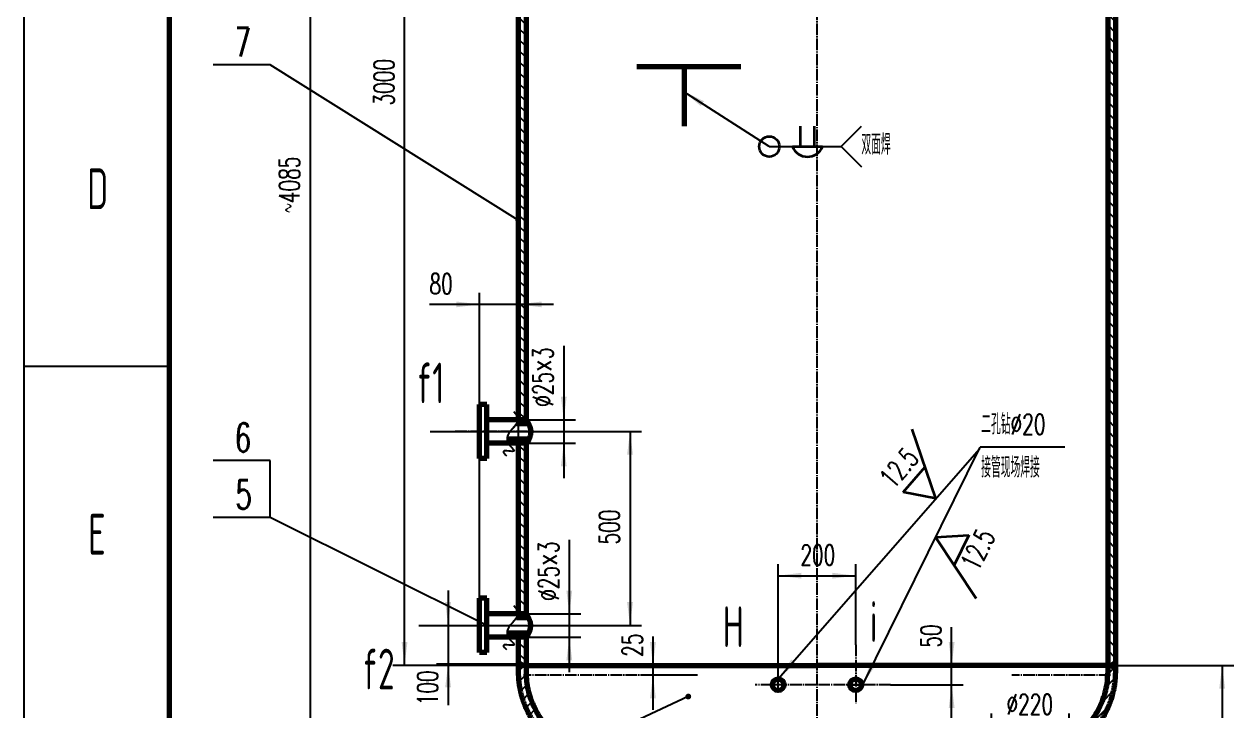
# Model space of a CAD drawing. Header units: millimetres. Extents: x -3150 to 3150, y -4455 to 4455.
# Drawn here: x -3150 to -31, y 2 to 1772 of the extents above; entities that cross this region are included whole.
import ezdxf

# ---------------------------------------------------------------- set-up
doc = ezdxf.new("R2010")
doc.units = ezdxf.units.MM
doc.linetypes.add('EB_DASH', pattern=[6, 3, -3])
doc.linetypes.add('EB_DASHDOT', pattern=[39, 30, -3, 3, -3])
doc.layers.add('CAXA0', color=7, linetype='Continuous', lineweight=70)
doc.styles.add('UserTxtStyle1', font='isocp.shx', dxfattribs={"width": 0.667, "bigfont": 'gbcbig.shx'})
doc.styles.add('UserTxtStyle8', font='txt', dxfattribs={"width": 0.667, "bigfont": 'gbcbig.shx'})
doc.styles.add('机械', font='txt', dxfattribs={"width": 0.667, "bigfont": 'gbcbig.shx'})
doc.styles.add('标准', font='', dxfattribs={"width": 0.667})
doc.styles.get('标准').set_extended_font_data('FangSong_GB2312')
doc.dimstyles.new('标准', dxfattribs={"dimscale": 15, "dimtxt": 3.5, "dimasz": 4, "dimexe": 2, "dimexo": 0, "dimtad": 1, "dimdsep": 46, "dimtxsty": '标准', "dimcen": 0, "dimdle": 6, "dimaunit": 1, "dimazin": 2, "dimtfac": 1, "dimtdec": 3, "dimtmove": 0, "dimatfit": 3, "dimfxl": 0, "dimtolj": 1, "dimtzin": 0, "dimarcsym": 0})

# ---------------------------------------------------------------- blocks, each defined once
blk = doc.blocks.new('*CAXBLOCK01')
at = {"layer": 'CAXA0', "linetype": 'Continuous', "lineweight": 25}
for points in [[(-1758.8, 752.3), (-1766.3, 812.3), (-1751.3, 812.3)], [(-1758.8, 692.3), (-1766.3, 632.3), (-1751.3, 632.3)]]:
    blk.add_hatch(color=0, dxfattribs=at).paths.add_polyline_path(points, flags=0)
at = {"layer": 'CAXA0', "color": 0, "linetype": 'Continuous', "lineweight": 25}
for p, q in [((-1758.8, 942.8), (-1758.8, 602.3)), ((-1957.4, 752.3), (-1728.8, 752.3)), ((-1957.4, 692.3), (-1728.8, 692.3))]:
    blk.add_line(p, q, dxfattribs=at)
at = {"layer": 'CAXA0', "color": 0, "linetype": 'Continuous', "lineweight": 25, "insert": (-1838.6, 785.7), "char_height": 52.5, "attachment_point": 1, "rotation": 90, "style": '机械'}
blk.add_mtext('{%%C}25×3', dxfattribs=at)
blk = doc.blocks.new('CAXBLOCK1', base_point=(3000, -4305))
at = {"layer": 'CAXA0', "color": 0, "linetype": 'Continuous', "lineweight": 25}
for p, q in [((-3150, -4455), (-3150, 4455)), ((-3150, 891), (-2775, 891))]:
    blk.add_line(p, q, dxfattribs=at)
at = {"layer": 'CAXA0', "color": 0, "linetype": 'Continuous', "lineweight": 70}
blk.add_line((-2775, -4305), (-2775, 4305), dxfattribs=at)
at = {"layer": 'CAXA0', "color": 0, "linetype": 'Continuous', "lineweight": 25, "char_height": 105, "attachment_point": 1, "style": 'UserTxtStyle1'}
for s, insert in [('D', (-2987.5, 1400.7)), ('E', (-2985, 509.7))]:
    blk.add_mtext(s, dxfattribs=dict(at, insert=insert))
blk = doc.blocks.new('*CAXBLOCK34')
at = {"layer": 'CAXA0', "linetype": 'Continuous', "lineweight": 25}
for points in [[(-2169.3, 3119.4), (-2161.8, 3059.4), (-2176.8, 3059.4)], [(-2169.3, 119.4), (-2161.8, 179.4), (-2176.8, 179.4)]]:
    blk.add_hatch(color=0, dxfattribs=at).paths.add_polyline_path(points, flags=0)
at = {"layer": 'CAXA0', "color": 0, "linetype": 'Continuous', "lineweight": 25}
for p, q in [((-1106, 3119.4), (-2199.3, 3119.4)), ((-2169.3, 119.4), (-2169.3, 3119.4)), ((-1106, 119.4), (-2199.3, 119.4))]:
    blk.add_line(p, q, dxfattribs=at)
at = {"layer": 'CAXA0', "color": 0, "linetype": 'Continuous', "lineweight": 25, "insert": (-2248.7, 1562.7), "char_height": 52.5, "attachment_point": 1, "rotation": 90, "style": '机械'}
blk.add_mtext('3000', dxfattribs=at)
blk = doc.blocks.new('CAXBLOCK21', base_point=(-1960.1, -44.6))
at = {"layer": 'CAXA0', "color": 0, "linetype": 'Continuous', "lineweight": 25}
for p, q in [((-1876, 103.9), (-1866.6, 113.3)), ((-1874.8, 76.8), (-1856, 95.7)), ((-356.1, 96.4), (-341.5, 111)), ((-1870.7, 52.6), (-1853.7, 69.6)), ((-359.3, 65), (-336.4, 87.9)), ((-1864.5, 30.6), (-1848.5, 46.5)), ((-371, 24.9), (-340.8, 55.1)), ((-1856.5, 10.2), (-1841.3, 25.5)), ((-1847.2, -8.7), (-1832.4, 6.1)), ((-421.3, -53.6), (-354, 13.7)), ((-1836.7, -26.5), (-1822.2, -12)), ((-1825.1, -43.2), (-1810.8, -28.9)), ((-1812.6, -59), (-1798.4, -44.8)), ((-1799.2, -73.9), (-1785.1, -59.8)), ((-1785.2, -88.1), (-1771, -74)), ((-1770.4, -101.6), (-1756.3, -87.5)), ((-533.8, -166.1), (-450, -82.3)), ((-436.5, -97.1), (-407.1, -67.7)), ((-1755, -114.6), (-1740.8, -100.3)), ((-1739.1, -126.9), (-1724.8, -112.5)), ((-1722.5, -138.6), (-1708.1, -124.2)), ((-1705.5, -149.8), (-1690.9, -135.3)), ((-1687.9, -160.5), (-1673.3, -145.9)), ((-591.3, -195.4), (-546, -150)), ((-1669.9, -170.8), (-1655.1, -156)), ((-1651.4, -180.6), (-1636.5, -165.7)), ((-1632.4, -189.9), (-1617.4, -174.9)), ((-1606, -191.8), (-1597.9, -183.7)), ((-640.3, -216), (-606, -181.8)), ((-606, -181.8), (-603, -178.7)), ((-1613, -198.8), (-1606, -191.8)), ((-1593.3, -207.3), (-1578, -192.1)), ((-1573.1, -215.5), (-1557.7, -200)), ((-1552.6, -223.2), (-1536.9, -207.5)), ((-1531.6, -230.5), (-1515.7, -214.6)), ((-725.4, -244.6), (-695, -214.2)), ((-684.3, -231.8), (-651.4, -198.8)), ((-1510.2, -237.5), (-1494.2, -221.4)), ((-1488.5, -244), (-1472.3, -227.8)), ((-1466.4, -250.2), (-1450, -233.8)), ((-1443.9, -256), (-1427.3, -239.4)), ((-1421.1, -261.4), (-1404.3, -244.6)), ((-1397.8, -266.5), (-1380.8, -249.5)), ((-836.6, -270.9), (-811, -245.3)), ((-801.1, -263.7), (-774.2, -236.8)), ((-764.1, -255), (-735.9, -226.7)), ((-1374.2, -271.2), (-1357.1, -254)), ((-1350.3, -275.5), (-1332.8, -258)), ((-1325.9, -279.4), (-1308.2, -261.7)), ((-1301.1, -282.9), (-1283.2, -264.9)), ((-1275.9, -286), (-1257.8, -267.8)), ((-1250.3, -288.7), (-1232, -270.3)), ((-1224.4, -291), (-1205.6, -272.3)), ((-1197.9, -292.8), (-1178.9, -273.8)), ((-1171, -294.2), (-1151.7, -274.8)), ((-1072.4, -280.4), (-1067, -275)), ((-1058.5, -294.8), (-1037.7, -274)), ((-1029, -293.6), (-1007.7, -272.4)), ((-998.9, -291.8), (-977.1, -270)), ((-968.1, -289.3), (-945.8, -266.9)), ((-936.6, -286), (-913.6, -263)), ((-904.2, -281.9), (-880.5, -258.2)), ((-870.9, -277), (-846.3, -252.3))]:
    blk.add_line(p, q, dxfattribs=at)
blk = doc.blocks.new('*CAXBLOCK2425')
at = {"layer": 'CAXA0', "linetype": 'Continuous', "lineweight": 25}
for points in [[(-61.2, 119.4), (-68.7, 59.4), (-53.7, 59.4)], [(-61.2, -298.7), (-68.7, -238.7), (-53.7, -238.7)]]:
    blk.add_hatch(color=0, dxfattribs=at).paths.add_polyline_path(points, flags=0)
at = {"layer": 'CAXA0', "color": 0, "linetype": 'Continuous', "lineweight": 25}
for p, q in [((-1106, 119.4), (-31.2, 119.4)), ((-61.2, 119.4), (-61.2, -298.7)), ((-800.8, -298.7), (-31.2, -298.7))]:
    blk.add_line(p, q, dxfattribs=at)
at = {"layer": 'CAXA0', "color": 0, "linetype": 'Continuous', "lineweight": 25, "insert": (-140.6, -131.2), "char_height": 52.5, "attachment_point": 1, "rotation": 90, "style": '机械'}
blk.add_mtext('405', dxfattribs=at)
blk = doc.blocks.new('*CAXBLOCK2526')
at = {"layer": 'CAXA0', "linetype": 'Continuous', "lineweight": 25}
for points in [[(-2413, 3419.4), (-2420.5, 3359.4), (-2405.5, 3359.4)], [(-2413, -695.3), (-2420.5, -635.3), (-2405.5, -635.3)]]:
    blk.add_hatch(color=0, dxfattribs=at).paths.add_polyline_path(points, flags=0)
at = {"layer": 'CAXA0', "color": 0, "linetype": 'Continuous', "lineweight": 25}
for p, q in [((-1106, 3419.4), (-2443, 3419.4)), ((-2413, 3419.4), (-2413, -695.3)), ((-1706, -695.3), (-2443, -695.3))]:
    blk.add_line(p, q, dxfattribs=at)
at = {"layer": 'CAXA0', "color": 0, "linetype": 'Continuous', "lineweight": 25, "insert": (-2492.3, 1285.7), "char_height": 52.5, "attachment_point": 1, "rotation": 90, "style": '机械'}
blk.add_mtext('～4085', dxfattribs=at)
blk = doc.blocks.new('CAXBLOCK35', base_point=(-1228.9, 1456.8))
at = {"layer": 'CAXA0', "linetype": 'Continuous', "lineweight": 25}
blk.add_hatch(color=0, dxfattribs=at).paths.add_polyline_path([(-1451.9, 1600.1), (-1397.4, 1573.9), (-1405.5, 1561.3)], flags=0)
at = {"layer": 'CAXA0', "color": 0, "linetype": 'Continuous', "lineweight": 25}
for p, q in [((-1228.9, 1456.8), (-1451.9, 1600.1)), ((-1043.9, 1456.8), (-991.4, 1509.3)), ((-1228.9, 1456.8), (-1043.9, 1456.8)), ((-1043.9, 1456.8), (-991.4, 1404.3))]:
    blk.add_line(p, q, dxfattribs=at)
at = {"layer": 'CAXA0', "color": 0, "linetype": 'Continuous', "lineweight": 35}
for p, q in [((-1148.8, 1456.8), (-1148.8, 1509.3)), ((-1112.1, 1456.8), (-1112.1, 1509.3)), ((-1169.4, 1456.8), (-1091.5, 1456.8))]:
    blk.add_line(p, q, dxfattribs=at)
blk.add_circle((-1228.9, 1456.8), 26.2, dxfattribs=at)
blk.add_arc((-1130.5, 1472.5), 42, 202.0243, 337.9757, dxfattribs=at)
at = {"layer": 'CAXA0', "color": 0, "linetype": 'Continuous', "lineweight": 25, "insert": (-991.4, 1488.7), "char_height": 52.5, "attachment_point": 1, "style": '机械'}
blk.add_mtext('双面焊', dxfattribs=at)
blk = doc.blocks.new('CAXBLOCK84', base_point=(-2663, -463.9))
at = {"layer": 'CAXA0', "linetype": 'Continuous', "lineweight": 25}
blk.add_hatch(color=0, dxfattribs=at).paths.add_polyline_path([(-1430.3, 39), (-1430.4, 40.2), (-1430.7, 41.3), (-1431.1, 42.4), (-1431.7, 43.4), (-1432.5, 44.3), (-1433.4, 45.1), (-1434.4, 45.7), (-1435.5, 46.1), (-1436.6, 46.4), (-1437.8, 46.5), (-1439, 46.4), (-1440.1, 46.1), (-1441.2, 45.7), (-1442.2, 45.1), (-1443.1, 44.3), (-1443.9, 43.4), (-1444.5, 42.4), (-1444.9, 41.3), (-1445.2, 40.2), (-1445.3, 39), (-1445.2, 37.8), (-1444.9, 36.7), (-1444.5, 35.6), (-1443.9, 34.6), (-1443.1, 33.7), (-1442.2, 32.9), (-1441.2, 32.3), (-1440.1, 31.9), (-1439, 31.6), (-1437.8, 31.5), (-1436.6, 31.6), (-1435.5, 31.9), (-1434.4, 32.3), (-1433.4, 32.9), (-1432.5, 33.7), (-1431.7, 34.6), (-1431.1, 35.6), (-1430.7, 36.7), (-1430.4, 37.8)], flags=0)
at = {"layer": 'CAXA0', "color": 0, "linetype": 'Continuous', "lineweight": 25}
for p, q in [((-1437.8, 39), (-2516, -463.9)), ((-2516, -463.9), (-2663, -463.9))]:
    blk.add_line(p, q, dxfattribs=at)
at = {"layer": 'CAXA0', "color": 0, "linetype": 'Continuous', "lineweight": 25, "insert": (-2607, -368.4), "char_height": 73.5, "attachment_point": 1, "style": 'UserTxtStyle8'}
blk.add_mtext('4', dxfattribs=at)
blk = doc.blocks.new('CAXBLOCK83', base_point=(-1437.8, 39))
at = {"layer": 'CAXA0', "color": 0, "linetype": 'ByBlock', "lineweight": -2}
blk.add_blockref('CAXBLOCK84', (-2663, -463.9), dxfattribs=at)
blk = doc.blocks.new('*CAXBLOCK9192')
at = {"layer": 'CAXA0', "linetype": 'Continuous', "lineweight": 25}
for points in [[(-2057, 222.3), (-2064.5, 282.3), (-2049.5, 282.3)], [(-2057, 122.3), (-2064.5, 62.3), (-2049.5, 62.3)]]:
    blk.add_hatch(color=0, dxfattribs=at).paths.add_polyline_path(points, flags=0)
at = {"layer": 'CAXA0', "color": 0, "linetype": 'Continuous', "lineweight": 25}
for p, q in [((-2057, 312.3), (-2057, 16.4)), ((-2132.8, 222.3), (-2027, 222.3)), ((-1877.1, 122.3), (-2087, 122.3))]:
    blk.add_line(p, q, dxfattribs=at)
at = {"layer": 'CAXA0', "color": 0, "linetype": 'Continuous', "lineweight": 25, "insert": (-2136.3, 16.4), "char_height": 52.5, "attachment_point": 1, "rotation": 90, "style": '机械'}
blk.add_mtext('100', dxfattribs=at)
blk = doc.blocks.new('*CAXBLOCK9293')
at = {"layer": 'CAXA0', "linetype": 'Continuous', "lineweight": 25}
for points in [[(-1744.5, 252.2), (-1752, 312.2), (-1737, 312.2)], [(-1744.5, 192.2), (-1752, 132.2), (-1737, 132.2)]]:
    blk.add_hatch(color=0, dxfattribs=at).paths.add_polyline_path(points, flags=0)
at = {"layer": 'CAXA0', "color": 0, "linetype": 'Continuous', "lineweight": 25}
for p, q in [((-1744.5, 442.6), (-1744.5, 102.2)), ((-1943.2, 252.2), (-1714.5, 252.2)), ((-1943.2, 192.2), (-1714.5, 192.2))]:
    blk.add_line(p, q, dxfattribs=at)
at = {"layer": 'CAXA0', "color": 0, "linetype": 'Continuous', "lineweight": 25, "insert": (-1824.3, 285.5), "char_height": 52.5, "attachment_point": 1, "rotation": 90, "style": '机械'}
blk.add_mtext('{%%C}25×3', dxfattribs=at)
blk = doc.blocks.new('*CAXBLOCK9394')
at = {"layer": 'CAXA0', "linetype": 'Continuous', "lineweight": 25}
for points in [[(-1588, 722.3), (-1595.5, 662.3), (-1580.5, 662.3)], [(-1588, 222.3), (-1595.5, 282.3), (-1580.5, 282.3)]]:
    blk.add_hatch(color=0, dxfattribs=at).paths.add_polyline_path(points, flags=0)
at = {"layer": 'CAXA0', "color": 0, "linetype": 'Continuous', "lineweight": 25}
for p, q in [((-2103.6, 722.3), (-1558, 722.3)), ((-1588, 722.3), (-1588, 222.3)), ((-2132.8, 222.3), (-1558, 222.3))]:
    blk.add_line(p, q, dxfattribs=at)
at = {"layer": 'CAXA0', "color": 0, "linetype": 'Continuous', "lineweight": 25, "insert": (-1667.4, 430.8), "char_height": 52.5, "attachment_point": 1, "rotation": 90, "style": '机械'}
blk.add_mtext('500', dxfattribs=at)
blk = doc.blocks.new('CAXBLOCK105', base_point=(-2663, 1667.2))
at = {"layer": 'CAXA0', "linetype": 'Continuous', "lineweight": 25}
blk.add_hatch(color=0, dxfattribs=at).paths.add_polyline_path([(-1868.7, 1267.2), (-1868.8, 1268.4), (-1869.1, 1269.5), (-1869.5, 1270.6), (-1870.1, 1271.6), (-1870.9, 1272.5), (-1871.8, 1273.3), (-1872.8, 1273.9), (-1873.9, 1274.3), (-1875, 1274.6), (-1876.2, 1274.7), (-1877.4, 1274.6), (-1878.5, 1274.3), (-1879.6, 1273.9), (-1880.6, 1273.3), (-1881.5, 1272.5), (-1882.3, 1271.6), (-1882.9, 1270.6), (-1883.3, 1269.5), (-1883.6, 1268.4), (-1883.7, 1267.2), (-1883.6, 1266), (-1883.3, 1264.9), (-1882.9, 1263.8), (-1882.3, 1262.8), (-1881.5, 1261.9), (-1880.6, 1261.1), (-1879.6, 1260.5), (-1878.5, 1260.1), (-1877.4, 1259.8), (-1876.2, 1259.7), (-1875, 1259.8), (-1873.9, 1260.1), (-1872.8, 1260.5), (-1871.8, 1261.1), (-1870.9, 1261.9), (-1870.1, 1262.8), (-1869.5, 1263.8), (-1869.1, 1264.9), (-1868.8, 1266)], flags=0)
at = {"layer": 'CAXA0', "color": 0, "linetype": 'Continuous', "lineweight": 25}
for p, q in [((-2516, 1667.2), (-2663, 1667.2)), ((-1876.2, 1267.2), (-2516, 1667.2))]:
    blk.add_line(p, q, dxfattribs=at)
at = {"layer": 'CAXA0', "color": 0, "linetype": 'Continuous', "lineweight": 25, "insert": (-2607, 1762.8), "char_height": 73.5, "attachment_point": 1, "style": 'UserTxtStyle8'}
blk.add_mtext('7', dxfattribs=at)
blk = doc.blocks.new('CAXBLOCK104', base_point=(-1876.2, 1267.2))
at = {"layer": 'CAXA0', "color": 0, "linetype": 'ByBlock', "lineweight": -2}
blk.add_blockref('CAXBLOCK105', (-2663, 1667.2), dxfattribs=at)
blk = doc.blocks.new('CAXBLOCK107', base_point=(-2663, 500.9))
at = {"layer": 'CAXA0', "linetype": 'Continuous', "lineweight": 25}
blk.add_hatch(color=0, dxfattribs=at).paths.add_polyline_path([(-1949.9, 222.3), (-1950, 223.5), (-1950.3, 224.6), (-1950.7, 225.7), (-1951.3, 226.7), (-1952.1, 227.6), (-1953, 228.4), (-1954, 229), (-1955.1, 229.4), (-1956.2, 229.7), (-1957.4, 229.8), (-1958.6, 229.7), (-1959.7, 229.4), (-1960.8, 229), (-1961.8, 228.4), (-1962.7, 227.6), (-1963.5, 226.7), (-1964.1, 225.7), (-1964.6, 224.6), (-1964.8, 223.5), (-1964.9, 222.3), (-1964.8, 221.1), (-1964.6, 220), (-1964.1, 218.9), (-1963.5, 217.9), (-1962.7, 217), (-1961.8, 216.2), (-1960.8, 215.6), (-1959.7, 215.2), (-1958.6, 214.9), (-1957.4, 214.8), (-1956.2, 214.9), (-1955.1, 215.2), (-1954, 215.6), (-1953, 216.2), (-1952.1, 217), (-1951.3, 217.9), (-1950.7, 218.9), (-1950.3, 220), (-1950, 221.1)], flags=0)
at = {"layer": 'CAXA0', "color": 0, "linetype": 'Continuous', "lineweight": 25}
for p, q in [((-2516, 500.9), (-2663, 500.9)), ((-1957.4, 222.3), (-2516, 500.9))]:
    blk.add_line(p, q, dxfattribs=at)
at = {"layer": 'CAXA0', "color": 0, "linetype": 'Continuous', "lineweight": 25, "insert": (-2605.2, 596.5), "char_height": 73.5, "attachment_point": 1, "style": 'UserTxtStyle8'}
blk.add_mtext('5', dxfattribs=at)
blk = doc.blocks.new('CAXBLOCK108', base_point=(-2663, 647.9))
at = {"layer": 'CAXA0', "color": 0, "linetype": 'Continuous', "lineweight": 25}
for p, q in [((-2516, 647.9), (-2663, 647.9)), ((-2516, 500.9), (-2516, 647.9))]:
    blk.add_line(p, q, dxfattribs=at)
at = {"layer": 'CAXA0', "color": 0, "linetype": 'Continuous', "lineweight": 25, "insert": (-2607, 743.5), "char_height": 73.5, "attachment_point": 1, "style": 'UserTxtStyle8'}
blk.add_mtext('6', dxfattribs=at)
blk = doc.blocks.new('CAXBLOCK106', base_point=(-1957.4, 222.3))
at = {"layer": 'CAXA0', "color": 0, "linetype": 'Continuous', "lineweight": 70}
for name, p in [('CAXBLOCK108', (-2663, 647.9)), ('CAXBLOCK107', (-2663, 500.9))]:
    blk.add_blockref(name, p, dxfattribs=at)
blk = doc.blocks.new('CAXBLOCK232', base_point=(-1869.6, 767.2))
at = {"layer": 'CAXA0', "color": 0, "linetype": 'Continuous', "lineweight": 25}
for p, q in [((-1856, 3100.6), (-1874.9, 3119.4)), ((-1856, 3072.3), (-1876, 3092.3)), ((-1856, 3044), (-1876, 3064)), ((-1856, 3015.7), (-1876, 3035.7)), ((-1856, 2987.4), (-1876, 3007.4)), ((-1856, 2959.1), (-1876, 2979.1)), ((-1856, 2930.9), (-1876, 2950.9)), ((-1856, 2902.6), (-1876, 2922.6)), ((-1856, 2874.3), (-1876, 2894.3)), ((-1856, 2846), (-1876, 2866)), ((-1856, 2817.7), (-1876, 2837.7)), ((-1856, 2789.4), (-1876, 2809.4)), ((-1856, 2761.1), (-1876, 2781.1)), ((-1856, 2732.9), (-1876, 2752.9)), ((-1856, 2704.6), (-1876, 2724.6)), ((-1856, 2676.3), (-1876, 2696.3)), ((-1856, 2648), (-1876, 2668)), ((-1856, 2619.7), (-1876, 2639.7)), ((-1856, 2591.4), (-1876, 2611.4)), ((-1856, 2563.2), (-1876, 2583.2)), ((-1856, 2534.9), (-1876, 2554.9)), ((-1856, 2506.6), (-1876, 2526.6)), ((-1856, 2478.3), (-1876, 2498.3)), ((-1856, 2450), (-1876, 2470)), ((-1856, 2421.7), (-1876, 2441.7)), ((-1856, 2393.4), (-1876, 2413.4)), ((-1856, 2365.2), (-1876, 2385.2)), ((-1856, 2336.9), (-1876, 2356.9)), ((-1856, 2308.6), (-1876, 2328.6)), ((-1856, 2280.3), (-1876, 2300.3)), ((-1856, 2252), (-1876, 2272)), ((-1856, 2223.7), (-1876, 2243.7)), ((-1856, 2195.5), (-1876, 2215.5)), ((-1856, 2167.2), (-1876, 2187.2)), ((-1856, 2138.9), (-1876, 2158.9)), ((-1856, 2110.6), (-1876, 2130.6)), ((-1856, 2082.3), (-1876, 2102.3)), ((-1856, 2054), (-1876, 2074)), ((-1856, 2025.8), (-1876, 2045.8)), ((-1856, 1997.5), (-1876, 2017.5)), ((-1856, 1969.2), (-1876, 1989.2)), ((-1856, 1940.9), (-1876, 1960.9)), ((-1856, 1912.6), (-1876, 1932.6)), ((-1856, 1884.3), (-1876, 1904.3)), ((-1856, 1856), (-1876, 1876)), ((-1856, 1827.8), (-1876, 1847.8)), ((-1856, 1799.5), (-1876, 1819.5)), ((-1856, 1771.2), (-1876, 1791.2)), ((-1856, 1742.9), (-1876, 1762.9)), ((-1856, 1714.6), (-1876, 1734.6)), ((-1856, 1686.3), (-1876, 1706.3)), ((-1856, 1658.1), (-1876, 1678.1)), ((-1856, 1629.8), (-1876, 1649.8)), ((-1856, 1601.5), (-1876, 1621.5)), ((-1856, 1573.2), (-1876, 1593.2)), ((-1856, 1544.9), (-1876, 1564.9)), ((-1856, 1516.6), (-1876, 1536.6)), ((-1856, 1488.4), (-1876, 1508.4)), ((-1856, 1460.1), (-1876, 1480.1)), ((-1856, 1431.8), (-1876, 1451.8)), ((-1856, 1403.5), (-1876, 1423.5)), ((-1856, 1375.2), (-1876, 1395.2)), ((-1856, 1346.9), (-1876, 1366.9)), ((-1856, 1318.6), (-1876, 1338.6)), ((-1856, 1290.4), (-1876, 1310.4)), ((-1856, 1262.1), (-1876, 1282.1)), ((-1856, 1233.8), (-1876, 1253.8)), ((-1856, 1205.5), (-1876, 1225.5)), ((-1856, 1177.2), (-1876, 1197.2)), ((-1856, 1148.9), (-1876, 1168.9)), ((-1856, 1120.7), (-1876, 1140.7)), ((-1856, 1092.4), (-1876, 1112.4)), ((-1856, 1064.1), (-1876, 1084.1)), ((-1856, 1035.8), (-1876, 1055.8)), ((-1856, 1007.5), (-1876, 1027.5)), ((-1856, 979.2), (-1876, 999.2)), ((-1856, 951), (-1876, 971)), ((-1856, 922.7), (-1876, 942.7)), ((-1856, 894.4), (-1876, 914.4)), ((-1856, 866.1), (-1876, 886.1)), ((-1856, 837.8), (-1876, 857.8)), ((-1856, 809.5), (-1876, 829.5)), ((-1856, 781.2), (-1876, 801.2)), ((-1856, 753), (-1876, 773))]:
    blk.add_line(p, q, dxfattribs=at)
blk = doc.blocks.new('CAXBLOCK233', base_point=(-1864.9, 680.4))
at = {"layer": 'CAXA0', "color": 0, "linetype": 'Continuous', "lineweight": 25}
for p, q in [((-1856, 668.1), (-1876, 688.1)), ((-1856, 639.8), (-1876, 659.8)), ((-1856, 611.5), (-1876, 631.5)), ((-1856, 583.3), (-1876, 603.3)), ((-1856, 555), (-1876, 575)), ((-1856, 526.7), (-1876, 546.7)), ((-1856, 498.4), (-1876, 518.4)), ((-1856, 470.1), (-1876, 490.1)), ((-1856, 441.8), (-1876, 461.8)), ((-1856, 413.5), (-1876, 433.5)), ((-1856, 385.3), (-1876, 405.3)), ((-1856, 357), (-1876, 377)), ((-1856, 328.7), (-1876, 348.7)), ((-1856, 300.4), (-1876, 320.4)), ((-1856, 272.1), (-1876, 292.1)), ((-1864.5, 252.3), (-1876, 263.8))]:
    blk.add_line(p, q, dxfattribs=at)
blk = doc.blocks.new('CAXBLOCK234', base_point=(-247.5, 655.8))
at = {"layer": 'CAXA0', "color": 0, "linetype": 'Continuous', "lineweight": 25}
for p, q in [((-336, 2881.6), (-356, 2901.6)), ((-336, 2909.9), (-341.3, 2915.2)), ((-336, 2853.3), (-356, 2873.3)), ((-336, 2825.1), (-356, 2845.1)), ((-336, 2796.8), (-356, 2816.8)), ((-336, 2768.5), (-356, 2788.5)), ((-336, 2740.2), (-356, 2760.2)), ((-336, 2711.9), (-356, 2731.9)), ((-336, 2683.6), (-356, 2703.6)), ((-336, 2655.4), (-356, 2675.4)), ((-336, 2627.1), (-356, 2647.1)), ((-336, 2598.8), (-356, 2618.8)), ((-336, 2570.5), (-356, 2590.5)), ((-336, 2542.2), (-356, 2562.2)), ((-336, 2513.9), (-356, 2533.9)), ((-336, 2485.7), (-356, 2505.7)), ((-336, 2457.4), (-356, 2477.4)), ((-336, 2429.1), (-356, 2449.1)), ((-336, 2400.8), (-356, 2420.8)), ((-336, 2372.5), (-356, 2392.5)), ((-336, 2344.2), (-356, 2364.2)), ((-336, 2315.9), (-356, 2335.9)), ((-336, 2287.7), (-356, 2307.7)), ((-336, 2259.4), (-356, 2279.4)), ((-336, 2231.1), (-356, 2251.1)), ((-336, 2202.8), (-356, 2222.8)), ((-336, 2174.5), (-356, 2194.5)), ((-336, 2146.2), (-356, 2166.2)), ((-336, 2118), (-356, 2138)), ((-336, 2089.7), (-356, 2109.7)), ((-336, 2061.4), (-356, 2081.4)), ((-336, 2033.1), (-356, 2053.1)), ((-336, 2004.8), (-356, 2024.8)), ((-336, 1976.5), (-356, 1996.5)), ((-336, 1948.3), (-356, 1968.3)), ((-336, 1920), (-356, 1940)), ((-336, 1891.7), (-356, 1911.7)), ((-336, 1863.4), (-356, 1883.4)), ((-336, 1835.1), (-356, 1855.1)), ((-336, 1806.8), (-356, 1826.8)), ((-336, 1778.5), (-356, 1798.5)), ((-336, 1750.3), (-356, 1770.3)), ((-336, 1722), (-356, 1742)), ((-336, 1693.7), (-356, 1713.7)), ((-336, 1665.4), (-356, 1685.4)), ((-336, 1637.1), (-356, 1657.1)), ((-336, 1608.8), (-356, 1628.8)), ((-336, 1580.6), (-356, 1600.6)), ((-336, 1552.3), (-356, 1572.3)), ((-336, 1524), (-356, 1544)), ((-336, 1495.7), (-356, 1515.7)), ((-336, 1467.4), (-356, 1487.4)), ((-336, 1439.1), (-356, 1459.1)), ((-336, 1410.9), (-356, 1430.9)), ((-336, 1382.6), (-356, 1402.6)), ((-336, 1354.3), (-356, 1374.3)), ((-336, 1326), (-356, 1346)), ((-336, 1297.7), (-356, 1317.7)), ((-336, 1269.4), (-356, 1289.4)), ((-336, 1241.1), (-356, 1261.1)), ((-336, 1212.9), (-356, 1232.9)), ((-336, 1184.6), (-356, 1204.6)), ((-336, 1156.3), (-356, 1176.3)), ((-336, 1128), (-356, 1148)), ((-336, 1099.7), (-356, 1119.7)), ((-336, 1071.4), (-356, 1091.4)), ((-336, 1043.2), (-356, 1063.2)), ((-336, 1014.9), (-356, 1034.9)), ((-336, 986.6), (-356, 1006.6)), ((-336, 958.3), (-356, 978.3)), ((-336, 930), (-356, 950)), ((-336, 901.7), (-356, 921.7)), ((-336, 873.4), (-356, 893.4)), ((-336, 845.2), (-356, 865.2)), ((-336, 816.9), (-356, 836.9)), ((-336, 788.6), (-356, 808.6)), ((-336, 760.3), (-356, 780.3)), ((-336, 732), (-356, 752)), ((-336, 703.7), (-356, 723.7)), ((-336, 675.5), (-356, 695.5)), ((-336, 647.2), (-356, 667.2)), ((-336, 618.9), (-356, 638.9)), ((-336, 590.6), (-356, 610.6)), ((-336, 562.3), (-356, 582.3)), ((-336, 534), (-356, 554)), ((-336, 505.8), (-356, 525.8)), ((-336, 477.5), (-356, 497.5)), ((-336, 449.2), (-356, 469.2)), ((-336, 420.9), (-356, 440.9)), ((-336, 392.6), (-356, 412.6)), ((-336, 364.3), (-356, 384.3)), ((-336, 336), (-356, 356)), ((-336, 307.8), (-356, 327.8)), ((-336, 279.5), (-356, 299.5)), ((-336, 251.2), (-356, 271.2)), ((-336, 222.9), (-356, 242.9)), ((-336, 194.6), (-356, 214.6)), ((-336, 166.3), (-356, 186.3)), ((-336, 138.1), (-356, 158.1)), ((-349.5, 123.2), (-356, 129.8))]:
    blk.add_line(p, q, dxfattribs=at)
blk = doc.blocks.new('CAXBLOCK236', base_point=(-1861.9, 152.7))
at = {"layer": 'CAXA0', "color": 0, "linetype": 'Continuous', "lineweight": 25}
for p, q in [((-1856, 187.3), (-1861.1, 192.3)), ((-1856, 159), (-1876, 179)), ((-1856, 130.7), (-1876, 150.7))]:
    blk.add_line(p, q, dxfattribs=at)
blk = doc.blocks.new('*CAXBLOCK237238')
at = {"layer": 'CAXA0', "linetype": 'Continuous', "lineweight": 25}
for points in [[(-1976, 1050), (-2036, 1057.5), (-2036, 1042.5)], [(-1875.6, 1050), (-1815.6, 1057.5), (-1815.6, 1042.5)]]:
    blk.add_hatch(color=0, dxfattribs=at).paths.add_polyline_path(points, flags=0)
at = {"layer": 'CAXA0', "color": 0, "linetype": 'Continuous', "lineweight": 25}
for p, q in [((-1976, 292.3), (-1976, 1080)), ((-1875.6, 260.6), (-1875.6, 1080)), ((-1785.6, 1050), (-2105.1, 1050))]:
    blk.add_line(p, q, dxfattribs=at)
at = {"layer": 'CAXA0', "color": 0, "linetype": 'Continuous', "lineweight": 25, "insert": (-2105.1, 1129.3), "char_height": 52.5, "attachment_point": 1, "style": '机械'}
blk.add_mtext('80', dxfattribs=at)
blk = doc.blocks.new('*CAXBLOCK239240')
at = {"layer": 'CAXA0', "linetype": 'Continuous', "lineweight": 25}
for points in [[(-758.7, 119.4), (-751.2, 179.4), (-766.2, 179.4)], [(-758.7, 69.4), (-751.2, 9.4), (-766.2, 9.4)]]:
    blk.add_hatch(color=0, dxfattribs=at).paths.add_polyline_path(points, flags=0)
at = {"layer": 'CAXA0', "color": 0, "linetype": 'Continuous', "lineweight": 25}
for p, q in [((-758.7, -20.6), (-758.7, 217.7)), ((-1106, 119.4), (-728.7, 119.4)), ((-916.4, 69.4), (-728.7, 69.4))]:
    blk.add_line(p, q, dxfattribs=at)
at = {"layer": 'CAXA0', "color": 0, "linetype": 'Continuous', "lineweight": 25, "insert": (-838, 165), "char_height": 52.5, "attachment_point": 1, "rotation": 90, "style": '机械'}
blk.add_mtext('50', dxfattribs=at)
blk = doc.blocks.new('*CAXBLOCK240241')
at = {"layer": 'CAXA0', "linetype": 'Continuous', "lineweight": 25}
for points in [[(-1206, 350.5), (-1146, 343), (-1146, 358)], [(-1006, 350.5), (-1066, 343), (-1066, 358)]]:
    blk.add_hatch(color=0, dxfattribs=at).paths.add_polyline_path(points, flags=0)
at = {"layer": 'CAXA0', "color": 0, "linetype": 'Continuous', "lineweight": 25}
for p, q in [((-1206, 87.4), (-1206, 380.5)), ((-1006, 172.6), (-1006, 380.5)), ((-1206, 350.5), (-1006, 350.5))]:
    blk.add_line(p, q, dxfattribs=at)
at = {"layer": 'CAXA0', "color": 0, "linetype": 'Continuous', "lineweight": 25, "insert": (-1148.8, 429.9), "char_height": 52.5, "attachment_point": 1, "style": '机械'}
blk.add_mtext('200', dxfattribs=at)
blk = doc.blocks.new('*CAXBLOCK241242')
at = {"layer": 'CAXA0', "linetype": 'Continuous', "lineweight": 25}
blk.add_hatch(color=0, dxfattribs=at).paths.add_polyline_path([(-988, 69.4), (-954.7, 119.9), (-968.2, 126.5)], flags=0)
at = {"layer": 'CAXA0', "color": 0, "linetype": 'Continuous', "lineweight": 25}
for p in [(-988, 69.4), (-466.9, 682.1)]:
    blk.add_line(p, (-685.3, 682.1), dxfattribs=at)
at = {"layer": 'CAXA0', "color": 0, "linetype": 'Continuous', "lineweight": 25, "insert": (-682.4, 767.3), "char_height": 52.5, "attachment_point": 1, "style": '机械'}
blk.add_mtext('二孔钻{%%C}20', dxfattribs=at)
blk = doc.blocks.new('*CAXBLOCK242243')
at = {"layer": 'CAXA0', "linetype": 'Continuous', "lineweight": 25}
blk.add_hatch(color=0, dxfattribs=at).paths.add_polyline_path([(-1206, 84.4), (-1160.9, 124.6), (-1172.2, 134.5)], flags=0)
at = {"layer": 'CAXA0', "color": 0, "linetype": 'Continuous', "lineweight": 25}
blk.add_line((-1206, 84.4), (-687.1, 677.6), dxfattribs=at)
blk = doc.blocks.new('*CAXBLOCK261262')
at = {"layer": 'CAXA0', "linetype": 'Continuous', "lineweight": 25}
for points in [[(-656, -34.6), (-596, -27.1), (-596, -42.1)], [(-456, -34.6), (-516, -27.1), (-516, -42.1)]]:
    blk.add_hatch(color=0, dxfattribs=at).paths.add_polyline_path(points, flags=0)
at = {"layer": 'CAXA0', "color": 0, "linetype": 'Continuous', "lineweight": 25}
for p, q in [((-656, -238.8), (-656, -4.6)), ((-456, -149.5), (-456, -4.6)), ((-456, -34.6), (-656, -34.6))]:
    blk.add_line(p, q, dxfattribs=at)
at = {"layer": 'CAXA0', "color": 0, "linetype": 'Continuous', "lineweight": 25, "insert": (-617.4, 45.2), "char_height": 52.5, "attachment_point": 1, "style": '机械'}
blk.add_mtext('{%%C}220', dxfattribs=at)
blk = doc.blocks.new('CAXBLOCK262', base_point=(-799.3, 549.3))
at = {"layer": 'CAXA0', "color": 0, "linetype": 'Continuous', "lineweight": 35}
for p, q in [((-799.3, 549.3), (-860.4, 728.6)), ((-883.8, 566), (-827.1, 630.8)), ((-799.3, 549.3), (-883.8, 566))]:
    blk.add_line(p, q, dxfattribs=at)
at = {"layer": 'CAXA0', "color": 0, "linetype": 'Continuous', "lineweight": 25, "insert": (-948.7, 606), "char_height": 52.5, "attachment_point": 1, "rotation": 48.8215, "style": '机械'}
blk.add_mtext('12.5', dxfattribs=at)
blk = doc.blocks.new('CAXBLOCK265', base_point=(-800.2, 449.5))
at = {"layer": 'CAXA0', "color": 0, "linetype": 'Continuous', "lineweight": 35}
for p, q in [((-800.2, 449.5), (-714.3, 455.1)), ((-800.2, 449.5), (-695.1, 291.9)), ((-714.3, 455.1), (-752.5, 377.9))]:
    blk.add_line(p, q, dxfattribs=at)
at = {"layer": 'CAXA0', "color": 0, "linetype": 'Continuous', "lineweight": 25, "insert": (-738, 382.4), "char_height": 52.5, "attachment_point": 1, "rotation": 63.7081, "style": '机械'}
blk.add_mtext('12.5', dxfattribs=at)
blk = doc.blocks.new('*CAXBLOCK266267')
at = {"layer": 'CAXA0', "linetype": 'Continuous', "lineweight": 25}
for points in [[(-1528.8, 119.4), (-1536.3, 179.4), (-1521.3, 179.4)], [(-1528.8, 94.4), (-1536.3, 34.4), (-1521.3, 34.4)]]:
    blk.add_hatch(color=0, dxfattribs=at).paths.add_polyline_path(points, flags=0)
at = {"layer": 'CAXA0', "color": 0, "linetype": 'Continuous', "lineweight": 25}
for p, q in [((-1528.8, 194.1), (-1528.8, 4.4)), ((-1856, 119.4), (-1498.8, 119.4)), ((-1413.6, 94.4), (-1558.8, 94.4))]:
    blk.add_line(p, q, dxfattribs=at)
at = {"layer": 'CAXA0', "color": 0, "linetype": 'Continuous', "lineweight": 25, "insert": (-1608.1, 141.3), "char_height": 52.5, "attachment_point": 1, "rotation": 90, "style": '机械'}
blk.add_mtext('25', dxfattribs=at)

msp = doc.modelspace()

# ---------------------------------------------------------------- hatches: boundary and pattern name
at = {"layer": 'CAXA0', "linetype": 'Continuous', "lineweight": 25}
for points in [[(-1876.048, 108.889), (-1875.829, 108.488), (-1875.603, 108.09), (-1856.048, 119.38), (-1876.048, 130.927)], [(-336.493, 108.09), (-336.266, 108.488), (-336.048, 108.889), (-336.048, 130.927), (-356.048, 119.38)], [(-336.493, 108.09), (-336.266, 108.488), (-336.048, 108.889), (-336.048, 130.927), (-356.048, 119.38)], [(-336.048, 108.889), (-336.048, 130.927), (-334.535, 127.42), (-333.611, 123.715), (-333.3, 119.908), (-333.611, 116.102), (-334.535, 112.396)], [(-336.048, 108.889), (-336.048, 130.927), (-334.535, 127.42), (-333.611, 123.715), (-333.3, 119.908), (-333.611, 116.102), (-334.535, 112.396)]]:
    msp.add_hatch(color=256, dxfattribs=at).paths.add_polyline_path(points, flags=0)

# ---------------------------------------------------------------- linework, layer by layer
at = {"layer": 'CAXA0', "linetype": 'EB_DASHDOT', "lineweight": 25}
for p, q in [((-1106.048, 3451.133), (-1106.048, -552.665)), ((-1852.577, 722.306), (-2039.132, 722.306)), ((-2080.887, 222.306), (-1701.147, 222.306)), ((-2012.748, 222.292), (-1619.942, 222.292)), ((-1006.048, 172.63), (-1006.048, 21.478)), ((-1856.048, 119.38), (-1876.048, 130.927)), ((-356.048, 119.38), (-336.048, 130.927)), ((-356.048, 119.38), (-336.048, 130.927)), ((-1856.048, 119.38), (-1876.048, 107.833)), ((-1413.604, 94.38), (-1862.746, 94.38)), ((-349.349, 94.38), (-603.653, 94.38)), ((-356.048, 119.38), (-336.048, 107.833)), ((-356.048, 119.38), (-336.048, 107.833)), ((-1221.048, 69.38), (-1265.542, 69.38)), ((-1188.048, 69.38), (-1224.048, 69.38)), ((-1206.048, 51.38), (-1206.048, 87.38)), ((-1106.048, 69.38), (-1206.048, 69.38)), ((-916.396, 69.38), (-1106.048, 69.38)), ((-1024.048, 69.38), (-988.048, 69.38))]:
    msp.add_line(p, q, dxfattribs=at)
at = {"layer": 'CAXA0', "linetype": 'Continuous', "lineweight": 70}
for p, q in [((-1876.048, 3119.38), (-1876.048, 752.306)), ((-1856.048, 3119.38), (-1856.048, 751.74)), ((-356.048, 2915.176), (-356.048, 99.38)), ((-336.048, 2915.176), (-336.048, 99.38)), ((-1570.037, 1663.168), (-1302.69, 1663.168)), ((-1448.515, 1663.168), (-1448.515, 1509.116)), ((-1957.417, 792.306), (-1975.972, 792.306)), ((-1975.972, 652.306), (-1975.972, 792.306)), ((-1957.417, 652.306), (-1957.417, 792.306)), ((-1855.577, 752.306), (-1957.417, 752.306)), ((-1855.577, 742.306), (-1880.262, 742.306)), ((-1848.66, 742.306), (-1880.262, 742.306)), ((-1855.577, 692.306), (-1957.417, 692.306)), ((-1855.577, 702.306), (-1905.157, 702.306)), ((-1847.995, 702.306), (-1905.157, 702.306)), ((-1876.048, 692.306), (-1876.048, 251.56)), ((-1856.048, 692.306), (-1856.048, 251.646)), ((-1957.417, 652.306), (-1975.972, 652.306)), ((-1957.417, 292.306), (-1975.972, 292.306)), ((-1975.972, 152.306), (-1975.972, 292.306)), ((-1957.417, 152.306), (-1957.417, 292.306)), ((-1855.577, 252.306), (-1957.417, 252.306)), ((-1849.262, 242.306), (-1880.262, 242.306)), ((-1855.577, 192.306), (-1957.417, 192.306)), ((-1848.374, 202.306), (-1905.157, 202.306)), ((-1876.048, 192.306), (-1876.048, 99.38)), ((-1856.048, 192.306), (-1856.048, 99.38)), ((-1957.417, 152.306), (-1975.972, 152.306)), ((-1856.048, 119.38), (-1106.048, 119.38)), ((-356.048, 119.38), (-1106.048, 119.38))]:
    msp.add_line(p, q, dxfattribs=at)
for centre in [(-1206.048, 69.38), (-1006.048, 69.38)]:
    msp.add_circle(centre, 15, dxfattribs=at)
for centre, radius, start, end in [((-1884.689, 721.702), 41.504, 313.635942, 47.509798), ((-1887.803, 221.44), 43.827, 316.432315, 46.427078)]:
    msp.add_arc(centre, radius, start, end, dxfattribs=at)
at = {"layer": 'CAXA0', "linetype": 'EB_DASHDOT', "lineweight": 25}
msp.add_arc((-356.768, 119.908), 23.468, 329.763197, 28.003184, dxfattribs=at)
msp.add_arc((-356.768, 119.908), 23.468, 329.763197, 28.003184, dxfattribs=at)
at = {"layer": 'CAXA0', "linetype": 'Continuous', "lineweight": 25}
for points, knots in [([(-1887.604, 774.06), (-1881.883, 767.689), (-1871.602, 749.177), (-1891.494, 729.031), (-1910.176, 707.396), (-1900.222, 687.728), (-1881.346, 669.83), (-1900.579, 671.51), (-1920.153, 674.29), (-1909.738, 662.862), (-1906.291, 659.882)], [0, 0, 0, 0, 26.31961135, 52.6392227, 78.95883406, 105.27844541, 119.28424689, 133.29004837, 147.29584985, 161.30165133, 161.30165133, 161.30165133, 161.30165133]), ([(-1887.604, 774.06), (-1881.883, 767.689), (-1876.244, 757.534), (-1877.688, 748.908), (-1877.866, 748.155)], [0, 0, 0, 0, 26.12632877, 28.66415387, 28.66415387, 28.66415387, 28.66415387]), ([(-1878.576, 745.84), (-1880.852, 739.792), (-1892.727, 727.602), (-1910.176, 707.396), (-1900.222, 687.728), (-1881.346, 669.83), (-1900.579, 671.51), (-1920.153, 674.29), (-1909.738, 662.862), (-1906.291, 659.882)], [0, 0, 0, 0, 21.17861976, 47.58816123, 73.99770271, 88.05135989, 102.10501707, 116.15867425, 130.21233143, 130.21233143, 130.21233143, 130.21233143]), ([(-1887.604, 274.06), (-1881.883, 267.689), (-1871.602, 249.177), (-1891.494, 229.031), (-1910.176, 207.396), (-1900.222, 187.728), (-1881.346, 169.83), (-1900.579, 171.51), (-1920.153, 174.29), (-1909.738, 162.862), (-1906.291, 159.882)], [0, 0, 0, 0, 26.31961135, 52.6392227, 78.95883406, 105.27844541, 119.28424689, 133.29004837, 147.29584985, 161.30165133, 161.30165133, 161.30165133, 161.30165133])]:
    msp.add_open_spline(points, degree=3, knots=knots, dxfattribs=at)
at = {"layer": 'CAXA0', "linetype": 'Continuous', "lineweight": 70}
for points, weights, knots in [([(-1876.048, 99.38), (-1876.048, 99.38), (-1876.048, 93.299), (-1875.496, 80.75), (-1872.975, 62.091), (-1868.675, 43.113), (-1860.48, 17.651), (-1845.534, -14.166), (-1820.125, -51.518), (-1787.193, -87.7), (-1746.947, -122.191), (-1699.77, -154.507), (-1646.25, -184.183), (-1587.172, -210.806), (-1523.489, -234.035), (-1456.282, -253.627), (-1386.686, -269.448), (-1315.875, -281.476), (-1256.448, -288.444), (-1209.337, -292.234), (-1174.398, -294.212), (-1150.185, -295.029), (-1137.325, -295.298), (-1136.023, -295.324)], [0.999999999998, 0.999999999999, 1.00000008042, 0.979243998479, 0.966243390678, 0.949841894333, 0.931086358554, 0.909957427118, 0.889412731042, 0.873381906385, 0.861944313666, 0.855078661039, 0.852790755371, 0.855078661039, 0.861944313666, 0.873381906385, 0.889412731042, 0.909957427118, 0.931086358554, 0.949841894333, 0.966243390678, 0.975403036518, 0.983977473421, 0.984871986116], [0, 0, 0, 0, 0.00022658, 29.23837588, 58.47652518, 87.71467448, 116.95282379, 175.42912239, 233.905421, 292.38171961, 350.85801821, 409.33431682, 467.81061542, 526.28691403, 584.76321264, 643.23951124, 701.71580985, 760.19210845, 818.66840706, 847.90655636, 877.14470567, 906.38285497, 909.70622683, 909.70622683, 909.70622683, 909.70622683]), ([(-1076.023, -295.323), (-1074.738, -295.298), (-1061.895, -295.029), (-1037.698, -294.212), (-1002.759, -292.234), (-955.648, -288.444), (-896.22, -281.476), (-825.41, -269.448), (-755.814, -253.627), (-688.606, -234.035), (-624.923, -210.806), (-546.083, -175.276), (-462.137, -123.636), (-388.808, -52.881), (-345.386, 22.685), (-336.048, 74.314), (-336.048, 99.38)], [0.984838618855, 0.98395571038, 0.975396910169, 0.966243390677, 0.949841894335, 0.931086358542, 0.90995742722, 0.889412730671, 0.873381907764, 0.861944308519, 0.855078680248, 0.85202801816, 0.859655294219, 0.887114082263, 0.932878634399, 0.975592231766, 1], [0, 0, 0, 0, 3.2820096, 32.51990867, 61.75780774, 90.99570681, 149.47150495, 207.9473031, 266.42310124, 324.89889938, 383.37469752, 441.85049566, 558.80209194, 675.75368823, 792.70528451, 909.65688079, 909.65688079, 909.65688079, 909.65688079])]:
    msp.add_rational_spline(points, weights, degree=3, knots=knots, dxfattribs=at)
for points, weights in [([(-1856.048, 99.38), (-1856.048, -260.92), (-1136.023, -275.32)], [1, 0.715319649615, 0.984034848801]), ([(-1076.023, -275.319), (-356.048, -260.897), (-356.048, 99.38)], [0.984009932105, 0.715332848779, 1])]:
    msp.add_rational_spline(points, weights, degree=2, dxfattribs=at)

# ---------------------------------------------------------------- block references
for name, p in [('CAXBLOCK1', (3000, -4305)), ('CAXBLOCK232', (-1869.553, 767.156)), ('CAXBLOCK234', (-247.518, 655.826)), ('CAXBLOCK35', (-1228.899, 1456.795)), ('*CAXBLOCK241242', (0, 0)), ('CAXBLOCK262', (-799.316, 549.339)), ('CAXBLOCK233', (-1864.933, 680.38)), ('*CAXBLOCK242243', (0, 0)), ('CAXBLOCK265', (-800.244, 449.508)), ('CAXBLOCK236', (-1861.941, 152.743)), ('CAXBLOCK21', (-1960.095, -44.625))]:
    msp.add_blockref(name, p, dxfattribs=at)
at = {"layer": 'CAXA0', "linetype": 'EB_DASHDOT', "lineweight": 25}
for name, p in [('CAXBLOCK104', (-1876.209, 1267.198)), ('CAXBLOCK106', (-1957.417, 222.306)), ('CAXBLOCK83', (-1437.796, 38.984))]:
    msp.add_blockref(name, p, dxfattribs=at)

# ---------------------------------------------------------------- texts
at = {"layer": 'CAXA0', "linetype": 'Continuous', "lineweight": 25, "attachment_point": 1, "style": 'UserTxtStyle1'}
for s, insert, char_height in [('f1', (-2138.419, 899.877), 105), ('接管现场焊接', (-682.621, 656.119), 52.5), ('i', (-970.073, 284.573), 105), ('H', (-1349.082, 271.715), 105), ('f2', (-2278.243, 162.215), 105)]:
    msp.add_mtext(s, dxfattribs=dict(at, insert=insert, char_height=char_height))

# ---------------------------------------------------------------- dimensions: what is measured, and where the dimension line sits
at = {"layer": 'CAXA0', "linetype": 'EB_DASH', "lineweight": 25}
dim = msp.add_linear_dim(base=(-2412.966, 1262.556), p1=(-1106.048, 3419.38), p2=(-1706.048, -695.316), angle=90, text='\\fFangSong_GB2312;～4085', dimstyle='标准', dxfattribs=at)
dim.commit()
dim.dimension.update_dxf_attribs({"geometry": '*CAXBLOCK2526', "text_midpoint": (-2460.216, 1362.032)})
at = {"layer": 'CAXA0', "linetype": 'Continuous', "lineweight": 25}
for base, p2, angle, text, picture, middle in [((-2169.349, 2177.357), (-1106.048, 3119.38), 90, '\\fFangSong_GB2312;3000', '*CAXBLOCK34', (-2216.599, 1619.38)), ((-61.219, -170.182), (-800.829, -298.684), 270, '\\fFangSong_GB2312;405', '*CAXBLOCK2425', (-108.469, -89.652))]:
    dim = msp.add_linear_dim(base=base, p1=(-1106.048, 119.38), p2=p2, angle=angle, text=text, dimstyle='标准', dxfattribs=at)
    dim.commit()
    dim.dimension.update_dxf_attribs({"geometry": picture, "text_midpoint": middle})
at = {"layer": 'CAXA0', "linetype": 'EB_DASHDOT', "lineweight": 25}
for base, p1, p2, text, picture, middle in [((-2077.464, 1049.967), (-1875.577, 260.606), (-1975.972, 292.306), '\\fFangSong_GB2312;80', '*CAXBLOCK237238', (-2077.464, 1097.217)), ((-569.021, -34.641), (-456.048, -149.479), (-656.048, -238.785), '\\fFangSong_GB2312;φ220', '*CAXBLOCK261262', (-556.048, 12.609))]:
    dim = msp.add_linear_dim(base=base, p1=p1, p2=p2, text=text, dimstyle='标准', dxfattribs=at)
    dim.commit()
    dim.dimension.update_dxf_attribs({"geometry": picture, "text_midpoint": middle})
for base, p1, p2, angle, text, picture, middle in [((-1758.75, 864.218), (-1957.417, 752.306), (-1957.417, 692.306), 270, '\\fFangSong_GB2312;φ25×3', '*CAXBLOCK01', (-1806, 864.218)), ((-1588.049, 482.878), (-2103.645, 722.306), (-2132.838, 222.306), 270, '\\fFangSong_GB2312;500', '*CAXBLOCK9394', (-1635.299, 472.306)), ((-1744.527, 364.068), (-1943.194, 252.157), (-1943.194, 192.157), 270, '\\fFangSong_GB2312;φ25×3', '*CAXBLOCK9293', (-1791.777, 364.068)), ((-2056.958, 55.407), (-2132.838, 222.306), (-1877.101, 122.292), 90, '\\fFangSong_GB2312;100', '*CAXBLOCK9192', (-2104.208, 55.407))]:
    dim = msp.add_linear_dim(base=base, p1=p1, p2=p2, angle=angle, text=text, dimstyle='标准', dxfattribs=at)
    dim.commit()
    dim.dimension.update_dxf_attribs({"geometry": picture, "text_midpoint": middle})
at = {"layer": 'CAXA0', "linetype": 'Continuous', "lineweight": 70}
for base, p1, p2, angle, text, picture, middle in [((-1070.11, 350.535), (-1206.048, 87.38), (-1006.048, 172.63), 180, '\\fFangSong_GB2312;200', '*CAXBLOCK240241', (-1106.048, 397.785)), ((-1528.799, 167.706), (-1856.048, 119.38), (-1413.604, 94.38), 90, '\\fFangSong_GB2312;25', '*CAXBLOCK266267', (-1576.049, 167.706)), ((-758.693, 191.357), (-916.396, 69.38), (-1106.048, 119.38), 270, '\\fFangSong_GB2312;50', '*CAXBLOCK239240', (-805.943, 191.357))]:
    dim = msp.add_linear_dim(base=base, p1=p1, p2=p2, angle=angle, text=text, dimstyle='标准', dxfattribs=at)
    dim.commit()
    dim.dimension.update_dxf_attribs({"geometry": picture, "text_midpoint": middle})

doc.saveas('drawing.dxf')
